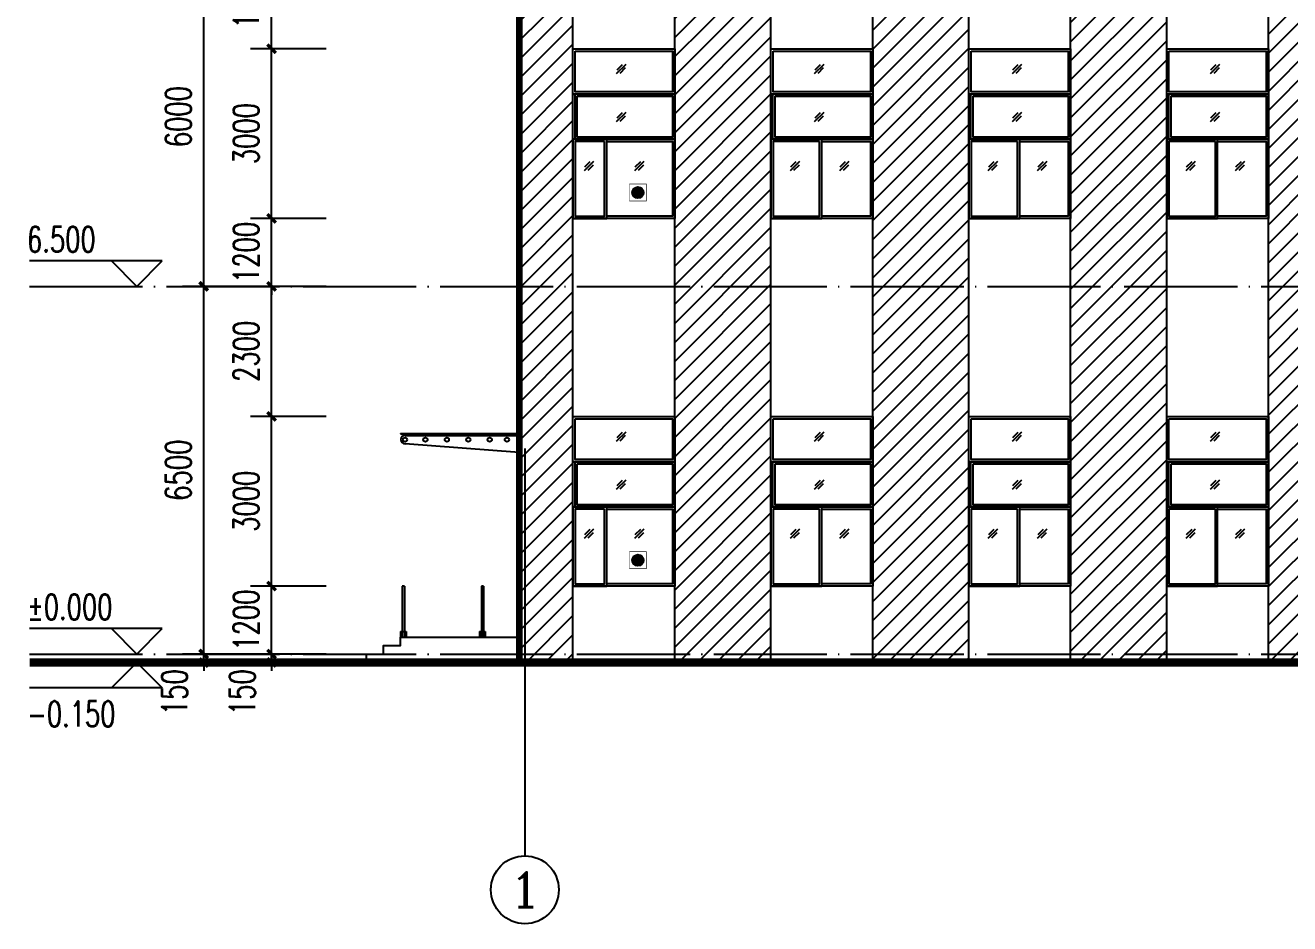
# Model space of a CAD drawing. Extents: x -4747 to 1060961, y -766984 to 396631.
# Drawn here: x 469787 to 492147, y -237198 to -221315 of the extents above; entities that cross this region are included whole.
import ezdxf
from ezdxf.enums import TextEntityAlignment as Align

# ---------------------------------------------------------------- set-up
doc = ezdxf.new("R2010")
doc.units = 0
doc.header["$LTSCALE"] = 1000
doc.header["$MEASUREMENT"] = 0
doc.linetypes.add('DOTE', pattern=[2.42, 2, -0.2, 0.02, -0.2])
doc.layers.get('0').update_dxf_attribs({"linetype": 'CONTINUOUS'})
doc.layers.get('DEFPOINTS').update_dxf_attribs({"linetype": 'CONTINUOUS'})
for name, color, linetype in [('AXIS', 3, 'CONTINUOUS'), ('AXIS_TEXT', 7, 'CONTINUOUS'), ('DIM_ELEV', 3, 'CONTINUOUS'), ('DIM_SYMB', 3, 'CONTINUOUS'), ('DOTE', 1, 'DOTE'), ('PUB_DIM', 3, 'CONTINUOUS'), ('PUB_TEXT', 7, 'CONTINUOUS'), ('剖面填充', 147, 'CONTINUOUS'), ('屋面', 4, 'CONTINUOUS'), ('栏杆', 56, 'CONTINUOUS'), ('窗户', 140, 'CONTINUOUS'), ('立面图', 41, 'CONTINUOUS'), ('立面轮廓线', 3, 'CONTINUOUS'), ('轻钢雨棚', 2, 'CONTINUOUS')]:
    doc.layers.add(name, color=color, linetype=linetype)
doc.styles.add('_TCH_AXIS', font='COMPLEX', dxfattribs={"bigfont": 'GBCBIG'})
doc.styles.add('_TCH_DIM', font='SIMPLEX', dxfattribs={"bigfont": 'GBCBIG'})
doc.styles.add('DIM_FONT', font='SIMPLEX', dxfattribs={"width": 0.7, "bigfont": 'GBCBIG'})
doc.dimstyles.new('DIMN150', dxfattribs={"dimscale": 1.5, "dimtxt": 300, "dimasz": 100, "dimexe": 250, "dimexo": 300, "dimgap": 150, "dimtad": 1, "dimdec": 0, "dimzin": 0, "dimtxsty": 'DIM_FONT', "dimblk": 'ARCHTICK', "dimcen": 0.09, "dimclrt": 7, "dimazin": 3, "dimtfac": 1, "dimtdec": 0, "dimtix": 1, "dimtmove": 0, "dimatfit": 3, "dimtolj": 1, "dimtzin": 0})
pattern_1 = [(45, (-488337.29, -302769.66), (-168.3798, 168.3798), [])]

# ---------------------------------------------------------------- blocks, each defined once
blk = doc.blocks.new('_ARCHTICK')
at = {"color": 0, "linetype": 'BYBLOCK', "const_width": 0.4}
blk.add_lwpolyline([(-0.5, -0.5), (0.5, 0.5)], dxfattribs=at)
blk = doc.blocks.new('*D167')
at = {"layer": 'DEFPOINTS', "color": 0}
for p in [(474142, -232430), (475559, -232430), (475559, -232580)]:
    blk.add_point(p, dxfattribs=at)
at = {"layer": 'PUB_DIM', "color": 0}
for p, q in [((474142, -232430), (474142, -232280)), ((475109, -232430), (473767, -232430)), ((474142, -232580), (474142, -232430)), ((475109, -232580), (473767, -232580)), ((474142, -232580), (474142, -232730))]:
    blk.add_line(p, q, dxfattribs=at)
at = {"layer": 'PUB_DIM', "color": 0, "xscale": 150, "yscale": 150, "zscale": 150}
for p, rotation in [((474142, -232430), 270), ((474142, -232580), 90)]:
    blk.add_blockref('_ARCHTICK', p, dxfattribs=dict(at, rotation=rotation))
at = {"layer": 'PUB_DIM', "color": 7, "insert": (473625, -233105), "char_height": 450, "attachment_point": 5, "rotation": 90, "style": 'DIM_FONT'}
blk.add_mtext('\\A1;150', dxfattribs=at)
blk = doc.blocks.new('*D168')
at = {"layer": 'DEFPOINTS', "color": 0}
for p in [(474142, -231230), (475559, -231230), (475559, -232430)]:
    blk.add_point(p, dxfattribs=at)
at = {"layer": 'PUB_DIM', "color": 0}
for p, q in [((474142, -231230), (474142, -231080)), ((475109, -231230), (473767, -231230)), ((474142, -232430), (474142, -231230)), ((475109, -232430), (473767, -232430)), ((474142, -232430), (474142, -232580))]:
    blk.add_line(p, q, dxfattribs=at)
at = {"layer": 'PUB_DIM', "color": 0, "xscale": 150, "yscale": 150, "zscale": 150}
for p, rotation in [((474142, -231230), 270), ((474142, -232430), 90)]:
    blk.add_blockref('_ARCHTICK', p, dxfattribs=dict(at, rotation=rotation))
at = {"layer": 'PUB_DIM', "color": 7, "insert": (473692, -231830), "char_height": 450, "attachment_point": 5, "rotation": 90, "style": 'DIM_FONT'}
blk.add_mtext('\\A1;1200', dxfattribs=at)
blk = doc.blocks.new('*D169')
at = {"layer": 'DEFPOINTS', "color": 0}
for p in [(474142, -228230), (475559, -228230), (475559, -231230)]:
    blk.add_point(p, dxfattribs=at)
at = {"layer": 'PUB_DIM', "color": 0}
for p, q in [((475109, -228230), (473767, -228230)), ((474142, -231230), (474142, -228230)), ((475109, -231230), (473767, -231230))]:
    blk.add_line(p, q, dxfattribs=at)
at = {"layer": 'PUB_DIM', "color": 0, "xscale": 150, "yscale": 150, "zscale": 150}
for p, rotation in [((474142, -228230), 90), ((474142, -231230), 270)]:
    blk.add_blockref('_ARCHTICK', p, dxfattribs=dict(at, rotation=rotation))
at = {"layer": 'PUB_DIM', "color": 7, "insert": (473692, -229730), "char_height": 450, "attachment_point": 5, "rotation": 90, "style": 'DIM_FONT'}
blk.add_mtext('\\A1;3000', dxfattribs=at)
blk = doc.blocks.new('*D170')
at = {"layer": 'DEFPOINTS', "color": 0}
for p in [(474142, -225930), (475559, -225930), (475559, -228230)]:
    blk.add_point(p, dxfattribs=at)
at = {"layer": 'PUB_DIM', "color": 0}
for p, q in [((475109, -225930), (473767, -225930)), ((474142, -228230), (474142, -225930)), ((475109, -228230), (473767, -228230))]:
    blk.add_line(p, q, dxfattribs=at)
at = {"layer": 'PUB_DIM', "color": 0, "xscale": 150, "yscale": 150, "zscale": 150}
for p, rotation in [((474142, -225930), 90), ((474142, -228230), 270)]:
    blk.add_blockref('_ARCHTICK', p, dxfattribs=dict(at, rotation=rotation))
at = {"layer": 'PUB_DIM', "color": 7, "insert": (473692, -227080), "char_height": 450, "attachment_point": 5, "rotation": 90, "style": 'DIM_FONT'}
blk.add_mtext('\\A1;2300', dxfattribs=at)
blk = doc.blocks.new('*D171')
at = {"layer": 'DEFPOINTS', "color": 0}
for p in [(474142, -224730), (475559, -224730), (475559, -225930)]:
    blk.add_point(p, dxfattribs=at)
at = {"layer": 'PUB_DIM', "color": 0}
for p, q in [((474142, -224730), (474142, -224580)), ((475109, -224730), (473767, -224730)), ((474142, -225930), (474142, -224730)), ((475109, -225930), (473767, -225930)), ((474142, -225930), (474142, -226080))]:
    blk.add_line(p, q, dxfattribs=at)
at = {"layer": 'PUB_DIM', "color": 0, "xscale": 150, "yscale": 150, "zscale": 150}
for p, rotation in [((474142, -224730), 270), ((474142, -225930), 90)]:
    blk.add_blockref('_ARCHTICK', p, dxfattribs=dict(at, rotation=rotation))
at = {"layer": 'PUB_DIM', "color": 7, "insert": (473692, -225330), "char_height": 450, "attachment_point": 5, "rotation": 90, "style": 'DIM_FONT'}
blk.add_mtext('\\A1;1200', dxfattribs=at)
blk = doc.blocks.new('*D172')
at = {"layer": 'DEFPOINTS', "color": 0}
for p in [(474142, -221730), (475559, -221730), (475559, -224730)]:
    blk.add_point(p, dxfattribs=at)
at = {"layer": 'PUB_DIM', "color": 0}
for p, q in [((475109, -221730), (473767, -221730)), ((474142, -224730), (474142, -221730)), ((475109, -224730), (473767, -224730))]:
    blk.add_line(p, q, dxfattribs=at)
at = {"layer": 'PUB_DIM', "color": 0, "xscale": 150, "yscale": 150, "zscale": 150}
for p, rotation in [((474142, -221730), 90), ((474142, -224730), 270)]:
    blk.add_blockref('_ARCHTICK', p, dxfattribs=dict(at, rotation=rotation))
at = {"layer": 'PUB_DIM', "color": 7, "insert": (473692, -223230), "char_height": 450, "attachment_point": 5, "rotation": 90, "style": 'DIM_FONT'}
blk.add_mtext('\\A1;3000', dxfattribs=at)
blk = doc.blocks.new('*D173')
at = {"layer": 'DEFPOINTS', "color": 0}
for p in [(474142, -219930), (475559, -219930), (475559, -221730)]:
    blk.add_point(p, dxfattribs=at)
at = {"layer": 'PUB_DIM', "color": 0}
for p, q in [((475109, -219930), (473767, -219930)), ((474142, -221730), (474142, -219930)), ((475109, -221730), (473767, -221730))]:
    blk.add_line(p, q, dxfattribs=at)
at = {"layer": 'PUB_DIM', "color": 0, "xscale": 150, "yscale": 150, "zscale": 150}
for p, rotation in [((474142, -219930), 90), ((474142, -221730), 270)]:
    blk.add_blockref('_ARCHTICK', p, dxfattribs=dict(at, rotation=rotation))
at = {"layer": 'PUB_DIM', "color": 7, "insert": (473692, -220830), "char_height": 450, "attachment_point": 5, "rotation": 90, "style": 'DIM_FONT'}
blk.add_mtext('\\A1;1800', dxfattribs=at)
blk = doc.blocks.new('*D180')
at = {"layer": 'DEFPOINTS', "color": 0}
for p in [(472942, -232430), (475559, -232430), (475559, -232580)]:
    blk.add_point(p, dxfattribs=at)
at = {"layer": 'PUB_DIM', "color": 0}
for p, q in [((472942, -232430), (472942, -232280)), ((475109, -232430), (472567, -232430)), ((472942, -232580), (472942, -232430)), ((475109, -232580), (472567, -232580)), ((472942, -232580), (472942, -232730))]:
    blk.add_line(p, q, dxfattribs=at)
at = {"layer": 'PUB_DIM', "color": 0, "xscale": 150, "yscale": 150, "zscale": 150}
for p, rotation in [((472942, -232430), 270), ((472942, -232580), 90)]:
    blk.add_blockref('_ARCHTICK', p, dxfattribs=dict(at, rotation=rotation))
at = {"layer": 'PUB_DIM', "color": 7, "insert": (472425, -233105), "char_height": 450, "attachment_point": 5, "rotation": 90, "style": 'DIM_FONT'}
blk.add_mtext('\\A1;150', dxfattribs=at)
blk = doc.blocks.new('*D181')
at = {"layer": 'DEFPOINTS', "color": 0}
for p in [(472942, -225930), (475559, -225930), (475559, -232430)]:
    blk.add_point(p, dxfattribs=at)
at = {"layer": 'PUB_DIM', "color": 0}
for p, q in [((475109, -225930), (472567, -225930)), ((472942, -232430), (472942, -225930)), ((475109, -232430), (472567, -232430))]:
    blk.add_line(p, q, dxfattribs=at)
at = {"layer": 'PUB_DIM', "color": 0, "xscale": 150, "yscale": 150, "zscale": 150}
for p, rotation in [((472942, -225930), 90), ((472942, -232430), 270)]:
    blk.add_blockref('_ARCHTICK', p, dxfattribs=dict(at, rotation=rotation))
at = {"layer": 'PUB_DIM', "color": 7, "insert": (472492, -229180), "char_height": 450, "attachment_point": 5, "rotation": 90, "style": 'DIM_FONT'}
blk.add_mtext('\\A1;6500', dxfattribs=at)
blk = doc.blocks.new('*D182')
at = {"layer": 'DEFPOINTS', "color": 0}
for p in [(472942, -219930), (475559, -219930), (475559, -225930)]:
    blk.add_point(p, dxfattribs=at)
at = {"layer": 'PUB_DIM', "color": 0}
for p, q in [((475109, -219930), (472567, -219930)), ((472942, -225930), (472942, -219930)), ((475109, -225930), (472567, -225930))]:
    blk.add_line(p, q, dxfattribs=at)
at = {"layer": 'PUB_DIM', "color": 0, "xscale": 150, "yscale": 150, "zscale": 150}
for p, rotation in [((472942, -219930), 90), ((472942, -225930), 270)]:
    blk.add_blockref('_ARCHTICK', p, dxfattribs=dict(at, rotation=rotation))
at = {"layer": 'PUB_DIM', "color": 7, "insert": (472492, -222930), "char_height": 450, "attachment_point": 5, "rotation": 90, "style": 'DIM_FONT'}
blk.add_mtext('\\A1;6000', dxfattribs=at)

msp = doc.modelspace()

# ---------------------------------------------------------------- hatches: boundary and pattern name
h = msp.add_hatch(color=1)
edge = h.paths.add_edge_path()
edge.add_arc((480620.8, -224271.9), 100, 0, 360)
h = msp.add_hatch(color=1)
edge = h.paths.add_edge_path()
edge.add_arc((480620.8, -230771.9), 100, 0, 360)
at = {"layer": '剖面填充'}
h = msp.add_hatch(dxfattribs=at)
h.set_pattern_fill('ANSI31', color=256, scale=150, style=0)
h.set_pattern_definition(pattern_1)
h.paths.add_polyline_path([(479471.6, -213929.8), (478521.6, -213929.8), (478521.6, -232579.8), (479471.6, -232579.8)])
h.paths.add_polyline_path([(481271.6, -232579.8), (482971.6, -232579.8), (482971.6, -213929.8), (481521.6, -213929.8), (481521.6, -215129.8), (481271.6, -215129.8)])
h.paths.add_polyline_path([(485721.6, -213929.8), (485721.6, -211829.8), (478521.6, -211829.8), (478521.6, -213929.8), (480021.6, -213929.8), (480021.6, -213029.8), (480921.6, -213029.8), (481521.6, -213029.8), (481521.6, -213929.8)])
h.paths.add_polyline_path([(481821.6, -212529.8), (479721.6, -212529.8), (479721.6, -212429.8), (481821.6, -212429.8)], flags=16)
h = msp.add_hatch(dxfattribs=at)
h.set_pattern_fill('ANSI31', color=256, scale=150, style=0)
h.set_pattern_definition(pattern_1)
h.paths.add_polyline_path([(486471.6, -213929.8), (484771.6, -213929.8), (484771.6, -232579.8), (486471.6, -232579.8)])
h.paths.add_polyline_path([(489971.6, -213929.8), (488271.6, -213929.8), (488271.6, -232579.8), (489971.6, -232579.8)])
h.paths.add_polyline_path([(493471.6, -213929.8), (491771.6, -213929.8), (491771.6, -232579.8), (492821.6, -232579.8), (493171.6, -232429.8), (493560.9, -232429.8), (493560.9, -226049.8), (492721.6, -226049.8), (492721.6, -226629.8), (492521.6, -226629.8), (492521.6, -225929.8), (492521.6, -224929.8), (492521.6, -220629.8), (492521.6, -219929.8), (492521.6, -219329.8), (492621.6, -219329.8), (492621.6, -219929.8), (492721.6, -219929.8), (493471.6, -219929.8)])
h.paths.add_polyline_path([(496971.6, -213929.8), (495271.6, -213929.8), (495271.6, -219929.8), (496971.6, -219929.8)])
h.paths.add_polyline_path([(504221.6, -216329.8), (499721.6, -216329.8), (499721.6, -213929.8), (498771.6, -213929.8), (498771.6, -219929.8), (499525.3, -219929.8), (499625.3, -219929.8), (499625.3, -219329.8), (499725.3, -219329.8), (499725.3, -219929.8), (499725.3, -220629.8), (499725.3, -224929.8), (499725.3, -225929.8), (499725.3, -226629.8), (499525.3, -226629.8), (499525.3, -226049.8), (498860.9, -226049.8), (498860.9, -232429.8), (500471.6, -232429.8), (500471.6, -230129.8), (503271.6, -230129.8), (503271.6, -232429.8), (503621.6, -232579.8), (504221.6, -232579.8), (504221.6, -229279.8), (499525.3, -229279.8), (499525.3, -229179.8), (504221.6, -229179.8), (504221.6, -228229.8)])

# ---------------------------------------------------------------- linework, layer by layer
at = {"color": 1, "const_width": 10, "elevation": 0}
for points in [[(480470.8, -224421.9), (480770.8, -224421.9), (480770.8, -224121.9), (480470.8, -224121.9)], [(480470.8, -230921.9), (480770.8, -230921.9), (480770.8, -230621.9), (480470.8, -230621.9)]]:
    msp.add_lwpolyline(points, close=True, dxfattribs=at)
at = {"color": 1}
for centre in [(480620.8, -224271.9), (480620.8, -230771.9)]:
    msp.add_circle(centre, 100, dxfattribs=at)
at = {"layer": 'AXIS'}
msp.add_line((478621.6, -228797.8), (478621.6, -235997.8), dxfattribs=at)
msp.add_circle((478621.6, -236597.8), 600, dxfattribs=at)
at = {"layer": 'DIM_ELEV'}
for p, q in [((472209, -225479.8), (469861.5, -225479.8)), ((471759, -225929.8), (471309, -225479.8)), ((471759, -225929.8), (472209, -225479.8)), ((472209, -231979.8), (469861.5, -231979.8)), ((471759, -232429.8), (471309, -231979.8)), ((471759, -232429.8), (472209, -231979.8)), ((471759, -232579.8), (471309, -233029.8)), ((471759, -232579.8), (472209, -233029.8)), ((472209, -233029.8), (469861.5, -233029.8))]:
    msp.add_line(p, q, dxfattribs=at)
at = {"layer": 'DIM_SYMB'}
for points in [[(479605.5, -224033.3, 0, 0, 0), (479792.5, -224033.3, 40, 0, 0), (479942.5, -224033.3, 0, 0, 0)], [(480813.6, -224033.3, 0, 0, 0), (480626.6, -224033.3, 40, 0, 0), (480476.6, -224033.3, 0, 0, 0)], [(483246.2, -224033.3, 0, 0, 0), (483433.2, -224033.3, 40, 0, 0), (483583.2, -224033.3, 0, 0, 0)], [(484436.2, -224033.3, 0, 0, 0), (484249.2, -224033.3, 40, 0, 0), (484099.2, -224033.3, 0, 0, 0)], [(486746.2, -224033.3, 0, 0, 0), (486933.2, -224033.3, 40, 0, 0), (487083.2, -224033.3, 0, 0, 0)], [(487936.2, -224033.3, 0, 0, 0), (487749.2, -224033.3, 40, 0, 0), (487599.2, -224033.3, 0, 0, 0)], [(490246.2, -224033.3, 0, 0, 0), (490433.2, -224033.3, 40, 0, 0), (490583.2, -224033.3, 0, 0, 0)], [(491436.2, -224033.3, 0, 0, 0), (491249.2, -224033.3, 40, 0, 0), (491099.2, -224033.3, 0, 0, 0)], [(479605.5, -230533.3, 0, 0, 0), (479792.5, -230533.3, 40, 0, 0), (479942.5, -230533.3, 0, 0, 0)], [(480813.6, -230533.3, 0, 0, 0), (480626.6, -230533.3, 40, 0, 0), (480476.6, -230533.3, 0, 0, 0)], [(483246.2, -230533.3, 0, 0, 0), (483433.2, -230533.3, 40, 0, 0), (483583.2, -230533.3, 0, 0, 0)], [(484436.2, -230533.3, 0, 0, 0), (484249.2, -230533.3, 40, 0, 0), (484099.2, -230533.3, 0, 0, 0)], [(486746.2, -230533.3, 0, 0, 0), (486933.2, -230533.3, 40, 0, 0), (487083.2, -230533.3, 0, 0, 0)], [(487936.2, -230533.3, 0, 0, 0), (487749.2, -230533.3, 40, 0, 0), (487599.2, -230533.3, 0, 0, 0)], [(490246.2, -230533.3, 0, 0, 0), (490433.2, -230533.3, 40, 0, 0), (490583.2, -230533.3, 0, 0, 0)], [(491436.2, -230533.3, 0, 0, 0), (491249.2, -230533.3, 40, 0, 0), (491099.2, -230533.3, 0, 0, 0)]]:
    msp.add_lwpolyline(points, format="xyseb", dxfattribs=at)
at = {"layer": 'DOTE'}
for points in [[(469861.5, -225929.8), (586356.5, -225929.8)], [(469861.5, -232429.8), (586356.5, -232429.8)]]:
    msp.add_lwpolyline(points, dxfattribs=at)
at = {"layer": '屋面', "const_width": 150}
msp.add_lwpolyline([(469861.5, -232579.8), (586356.5, -232579.8)], dxfattribs=at)
at = {"layer": '栏杆'}
for points in [[(476451.6, -231229.8), (476451.6, -232129.8)], [(476491.6, -231229.8), (476451.6, -231229.8)], [(476491.6, -231229.8), (476491.6, -232129.8)], [(477851.6, -231229.8), (477851.6, -232129.8)], [(477891.6, -231229.8), (477851.6, -231229.8)], [(477891.6, -231229.8), (477891.6, -232129.8)], [(476421.6, -232029.8), (476521.6, -232029.8)], [(476421.6, -232029.8), (476421.6, -232129.8)], [(476521.6, -232029.8), (476521.6, -232129.8)], [(477821.6, -232029.8), (477921.6, -232029.8)], [(477821.6, -232029.8), (477821.6, -232129.8)], [(477921.6, -232029.8), (477921.6, -232129.8)]]:
    msp.add_lwpolyline(points, dxfattribs=at)
at = {"layer": '窗户'}
for points in [[(479471.6, -221729.8), (481271.6, -221729.8), (481271.6, -224729.8), (479471.6, -224729.8)], [(479471.6, -221729.8), (481271.6, -221729.8), (481271.6, -222529.8), (479471.6, -222529.8)], [(479511.6, -221769.8), (481231.6, -221769.8), (481231.6, -222489.8), (479511.6, -222489.8)], [(482971.6, -221729.8), (484771.6, -221729.8), (484771.6, -224729.8), (482971.6, -224729.8)], [(482971.6, -221729.8), (484771.6, -221729.8), (484771.6, -222529.8), (482971.6, -222529.8)], [(483011.6, -221769.8), (484731.6, -221769.8), (484731.6, -222489.8), (483011.6, -222489.8)], [(486471.6, -221729.8), (488271.6, -221729.8), (488271.6, -224729.8), (486471.6, -224729.8)], [(486471.6, -221729.8), (488271.6, -221729.8), (488271.6, -222529.8), (486471.6, -222529.8)], [(486511.6, -221769.8), (488231.6, -221769.8), (488231.6, -222489.8), (486511.6, -222489.8)], [(489971.6, -221729.8), (491771.6, -221729.8), (491771.6, -224729.8), (489971.6, -224729.8)], [(489971.6, -221729.8), (491771.6, -221729.8), (491771.6, -222529.8), (489971.6, -222529.8)], [(490011.6, -221769.8), (491731.6, -221769.8), (491731.6, -222489.8), (490011.6, -222489.8)], [(479507.9, -222529.8), (481271.6, -222529.8), (481271.6, -223329.8), (479507.9, -223329.8)], [(479547.9, -222569.8), (481231.6, -222569.8), (481231.6, -223289.8), (479547.9, -223289.8)], [(483007.9, -222529.8), (484771.6, -222529.8), (484771.6, -223329.8), (483007.9, -223329.8)], [(483047.9, -222569.8), (484731.6, -222569.8), (484731.6, -223289.8), (483047.9, -223289.8)], [(486507.9, -222529.8), (488271.6, -222529.8), (488271.6, -223329.8), (486507.9, -223329.8)], [(486547.9, -222569.8), (488231.6, -222569.8), (488231.6, -223289.8), (486547.9, -223289.8)], [(490007.9, -222529.8), (491771.6, -222529.8), (491771.6, -223329.8), (490007.9, -223329.8)], [(490047.9, -222569.8), (491731.6, -222569.8), (491731.6, -223289.8), (490047.9, -223289.8)], [(480071.6, -223329.8), (479471.6, -223329.8), (479471.6, -224729.8), (480071.6, -224729.8)], [(480031.6, -223369.8), (479511.6, -223369.8), (479511.6, -224689.8), (480031.6, -224689.8)], [(480071.6, -223329.8), (481271.6, -223329.8), (481271.6, -224729.8), (480071.6, -224729.8)], [(483871.6, -223329.8), (482971.6, -223329.8), (482971.6, -224729.8), (483871.6, -224729.8)], [(483831.6, -223369.8), (483011.6, -223369.8), (483011.6, -224689.8), (483831.6, -224689.8)], [(483871.6, -223329.8), (484771.6, -223329.8), (484771.6, -224729.8), (483871.6, -224729.8)], [(487371.6, -223329.8), (486471.6, -223329.8), (486471.6, -224729.8), (487371.6, -224729.8)], [(487331.6, -223369.8), (486511.6, -223369.8), (486511.6, -224689.8), (487331.6, -224689.8)], [(487371.6, -223329.8), (488271.6, -223329.8), (488271.6, -224729.8), (487371.6, -224729.8)], [(490871.6, -223329.8), (489971.6, -223329.8), (489971.6, -224729.8), (490871.6, -224729.8)], [(490831.6, -223369.8), (490011.6, -223369.8), (490011.6, -224689.8), (490831.6, -224689.8)], [(490871.6, -223329.8), (491771.6, -223329.8), (491771.6, -224729.8), (490871.6, -224729.8)], [(479471.6, -228229.8), (481271.6, -228229.8), (481271.6, -231229.8), (479471.6, -231229.8)], [(479471.6, -228229.8), (481271.6, -228229.8), (481271.6, -229029.8), (479471.6, -229029.8)], [(479511.6, -228269.8), (481231.6, -228269.8), (481231.6, -228989.8), (479511.6, -228989.8)], [(482971.6, -228229.8), (484771.6, -228229.8), (484771.6, -231229.8), (482971.6, -231229.8)], [(482971.6, -228229.8), (484771.6, -228229.8), (484771.6, -229029.8), (482971.6, -229029.8)], [(483011.6, -228269.8), (484731.6, -228269.8), (484731.6, -228989.8), (483011.6, -228989.8)], [(486471.6, -228229.8), (488271.6, -228229.8), (488271.6, -231229.8), (486471.6, -231229.8)], [(486471.6, -228229.8), (488271.6, -228229.8), (488271.6, -229029.8), (486471.6, -229029.8)], [(486511.6, -228269.8), (488231.6, -228269.8), (488231.6, -228989.8), (486511.6, -228989.8)], [(489971.6, -228229.8), (491771.6, -228229.8), (491771.6, -231229.8), (489971.6, -231229.8)], [(489971.6, -228229.8), (491771.6, -228229.8), (491771.6, -229029.8), (489971.6, -229029.8)], [(490011.6, -228269.8), (491731.6, -228269.8), (491731.6, -228989.8), (490011.6, -228989.8)], [(479507.9, -229029.8), (481271.6, -229029.8), (481271.6, -229829.8), (479507.9, -229829.8)], [(479547.9, -229069.8), (481231.6, -229069.8), (481231.6, -229789.8), (479547.9, -229789.8)], [(483007.9, -229029.8), (484771.6, -229029.8), (484771.6, -229829.8), (483007.9, -229829.8)], [(483047.9, -229069.8), (484731.6, -229069.8), (484731.6, -229789.8), (483047.9, -229789.8)], [(486507.9, -229029.8), (488271.6, -229029.8), (488271.6, -229829.8), (486507.9, -229829.8)], [(486547.9, -229069.8), (488231.6, -229069.8), (488231.6, -229789.8), (486547.9, -229789.8)], [(490007.9, -229029.8), (491771.6, -229029.8), (491771.6, -229829.8), (490007.9, -229829.8)], [(490047.9, -229069.8), (491731.6, -229069.8), (491731.6, -229789.8), (490047.9, -229789.8)], [(480071.6, -229829.8), (479471.6, -229829.8), (479471.6, -231229.8), (480071.6, -231229.8)], [(480071.6, -229829.8), (481271.6, -229829.8), (481271.6, -231229.8), (480071.6, -231229.8)], [(483871.6, -229829.8), (482971.6, -229829.8), (482971.6, -231229.8), (483871.6, -231229.8)], [(483871.6, -229829.8), (484771.6, -229829.8), (484771.6, -231229.8), (483871.6, -231229.8)], [(487371.6, -229829.8), (486471.6, -229829.8), (486471.6, -231229.8), (487371.6, -231229.8)], [(487371.6, -229829.8), (488271.6, -229829.8), (488271.6, -231229.8), (487371.6, -231229.8)], [(490871.6, -229829.8), (489971.6, -229829.8), (489971.6, -231229.8), (490871.6, -231229.8)], [(490871.6, -229829.8), (491771.6, -229829.8), (491771.6, -231229.8), (490871.6, -231229.8)], [(480031.6, -229869.8), (479511.6, -229869.8), (479511.6, -231189.8), (480031.6, -231189.8)], [(483831.6, -229869.8), (483011.6, -229869.8), (483011.6, -231189.8), (483831.6, -231189.8)], [(487331.6, -229869.8), (486511.6, -229869.8), (486511.6, -231189.8), (487331.6, -231189.8)], [(490831.6, -229869.8), (490011.6, -229869.8), (490011.6, -231189.8), (490831.6, -231189.8)]]:
    msp.add_lwpolyline(points, close=True, dxfattribs=at)
for points in [[(480405.2, -222005.1), (480238.5, -222171.8)], [(480341.1, -222012.6), (480246.1, -222107.7)], [(483905.2, -222005.1), (483738.5, -222171.8)], [(483841.1, -222012.6), (483746.1, -222107.7)], [(487405.2, -222005.1), (487238.5, -222171.8)], [(487341.1, -222012.6), (487246.1, -222107.7)], [(490905.2, -222005.1), (490738.5, -222171.8)], [(490841.1, -222012.6), (490746.1, -222107.7)], [(480397.7, -222069.2), (480302.6, -222164.2)], [(483897.7, -222069.2), (483802.6, -222164.2)], [(487397.7, -222069.2), (487302.6, -222164.2)], [(490897.7, -222069.2), (490802.6, -222164.2)], [(479471.6, -222529.8), (481271.6, -222529.8)], [(482971.6, -222529.8), (484771.6, -222529.8)], [(486471.6, -222529.8), (488271.6, -222529.8)], [(489971.6, -222529.8), (491771.6, -222529.8)], [(480405.2, -222854.4), (480238.5, -223021.1)], [(480341.1, -222861.9), (480246.1, -222957)], [(480397.7, -222918.5), (480302.6, -223013.5)], [(483905.2, -222854.4), (483738.5, -223021.1)], [(483841.1, -222861.9), (483746.1, -222957)], [(483897.7, -222918.5), (483802.6, -223013.5)], [(487405.2, -222854.4), (487238.5, -223021.1)], [(487341.1, -222861.9), (487246.1, -222957)], [(487397.7, -222918.5), (487302.6, -223013.5)], [(490905.2, -222854.4), (490738.5, -223021.1)], [(490841.1, -222861.9), (490746.1, -222957)], [(490897.7, -222918.5), (490802.6, -223013.5)], [(479471.6, -223329.8), (481271.6, -223329.8)], [(480071.6, -223369.8), (481231.6, -223369.8), (481231.6, -224689.8), (480071.6, -224689.8)], [(482971.6, -223329.8), (484771.6, -223329.8)], [(483871.6, -223369.8), (484731.6, -223369.8), (484731.6, -224689.8), (483871.6, -224689.8)], [(486471.6, -223329.8), (488271.6, -223329.8)], [(487371.6, -223369.8), (488231.6, -223369.8), (488231.6, -224689.8), (487371.6, -224689.8)], [(489971.6, -223329.8), (491771.6, -223329.8)], [(490871.6, -223369.8), (491731.6, -223369.8), (491731.6, -224689.8), (490871.6, -224689.8)], [(479836.4, -223723.1), (479669.7, -223889.9)], [(479772.3, -223730.7), (479677.2, -223825.7)], [(479828.8, -223787.3), (479733.8, -223882.3)], [(480727.2, -223723.1), (480560.5, -223889.9)], [(480663.1, -223730.7), (480568, -223825.7)], [(480719.6, -223787.3), (480624.6, -223882.3)], [(483477.1, -223723.1), (483310.4, -223889.9)], [(483413, -223730.7), (483317.9, -223825.7)], [(483469.5, -223787.3), (483374.5, -223882.3)], [(484349.7, -223723.1), (484183, -223889.9)], [(484285.6, -223730.7), (484190.6, -223825.7)], [(484342.2, -223787.3), (484247.1, -223882.3)], [(486977.1, -223723.1), (486810.4, -223889.9)], [(486913, -223730.7), (486817.9, -223825.7)], [(486969.5, -223787.3), (486874.5, -223882.3)], [(487849.7, -223723.1), (487683, -223889.9)], [(487785.6, -223730.7), (487690.6, -223825.7)], [(487842.2, -223787.3), (487747.1, -223882.3)], [(490477.1, -223723.1), (490310.4, -223889.9)], [(490413, -223730.7), (490317.9, -223825.7)], [(490469.5, -223787.3), (490374.5, -223882.3)], [(491349.7, -223723.1), (491183, -223889.9)], [(491285.6, -223730.7), (491190.6, -223825.7)], [(491342.2, -223787.3), (491247.1, -223882.3)], [(480405.2, -228505.1), (480238.5, -228671.8)], [(480341.1, -228512.6), (480246.1, -228607.7)], [(483905.2, -228505.1), (483738.5, -228671.8)], [(483841.1, -228512.6), (483746.1, -228607.7)], [(487405.2, -228505.1), (487238.5, -228671.8)], [(487341.1, -228512.6), (487246.1, -228607.7)], [(490905.2, -228505.1), (490738.5, -228671.8)], [(490841.1, -228512.6), (490746.1, -228607.7)], [(480397.7, -228569.2), (480302.6, -228664.2)], [(483897.7, -228569.2), (483802.6, -228664.2)], [(487397.7, -228569.2), (487302.6, -228664.2)], [(490897.7, -228569.2), (490802.6, -228664.2)], [(479471.6, -229029.8), (481271.6, -229029.8)], [(482971.6, -229029.8), (484771.6, -229029.8)], [(486471.6, -229029.8), (488271.6, -229029.8)], [(489971.6, -229029.8), (491771.6, -229029.8)], [(480405.2, -229354.4), (480238.5, -229521.1)], [(480341.1, -229361.9), (480246.1, -229457)], [(483905.2, -229354.4), (483738.5, -229521.1)], [(483841.1, -229361.9), (483746.1, -229457)], [(487405.2, -229354.4), (487238.5, -229521.1)], [(487341.1, -229361.9), (487246.1, -229457)], [(490905.2, -229354.4), (490738.5, -229521.1)], [(490841.1, -229361.9), (490746.1, -229457)], [(480397.7, -229418.5), (480302.6, -229513.5)], [(483897.7, -229418.5), (483802.6, -229513.5)], [(487397.7, -229418.5), (487302.6, -229513.5)], [(490897.7, -229418.5), (490802.6, -229513.5)], [(479471.6, -229829.8), (481271.6, -229829.8)], [(482971.6, -229829.8), (484771.6, -229829.8)], [(486471.6, -229829.8), (488271.6, -229829.8)], [(489971.6, -229829.8), (491771.6, -229829.8)], [(480071.6, -229869.8), (481231.6, -229869.8), (481231.6, -231189.8), (480071.6, -231189.8)], [(483871.6, -229869.8), (484731.6, -229869.8), (484731.6, -231189.8), (483871.6, -231189.8)], [(487371.6, -229869.8), (488231.6, -229869.8), (488231.6, -231189.8), (487371.6, -231189.8)], [(490871.6, -229869.8), (491731.6, -229869.8), (491731.6, -231189.8), (490871.6, -231189.8)], [(479836.4, -230223.1), (479669.7, -230389.9)], [(479772.3, -230230.7), (479677.2, -230325.7)], [(479828.8, -230287.3), (479733.8, -230382.3)], [(480727.2, -230223.1), (480560.5, -230389.9)], [(480663.1, -230230.7), (480568, -230325.7)], [(480719.6, -230287.3), (480624.6, -230382.3)], [(483477.1, -230223.1), (483310.4, -230389.9)], [(483413, -230230.7), (483317.9, -230325.7)], [(483469.5, -230287.3), (483374.5, -230382.3)], [(484349.7, -230223.1), (484183, -230389.9)], [(484285.6, -230230.7), (484190.6, -230325.7)], [(484342.2, -230287.3), (484247.1, -230382.3)], [(486977.1, -230223.1), (486810.4, -230389.9)], [(486913, -230230.7), (486817.9, -230325.7)], [(486969.5, -230287.3), (486874.5, -230382.3)], [(487849.7, -230223.1), (487683, -230389.9)], [(487785.6, -230230.7), (487690.6, -230325.7)], [(487842.2, -230287.3), (487747.1, -230382.3)], [(490477.1, -230223.1), (490310.4, -230389.9)], [(490413, -230230.7), (490317.9, -230325.7)], [(490469.5, -230287.3), (490374.5, -230382.3)], [(491349.7, -230223.1), (491183, -230389.9)], [(491285.6, -230230.7), (491190.6, -230325.7)], [(491342.2, -230287.3), (491247.1, -230382.3)]]:
    msp.add_lwpolyline(points, dxfattribs=at)
at = {"layer": '立面图'}
for points in [[(479471.6, -232579.8), (479471.6, -213929.8)], [(481271.6, -232579.8), (481271.6, -213929.8)], [(482971.6, -232579.8), (482971.6, -213929.8)], [(484771.6, -232579.8), (484771.6, -213929.8)], [(486471.6, -232579.8), (486471.6, -213929.8)], [(486471.6, -232579.8), (486471.6, -213929.8)], [(488271.6, -232579.8), (488271.6, -213929.8)], [(489971.6, -232579.8), (489971.6, -213929.8)], [(489971.6, -232579.8), (489971.6, -213929.8)], [(491771.6, -232579.8), (491771.6, -213929.8)], [(475821.6, -232579.8), (475821.6, -232429.8), (476121.6, -232429.8), (476121.6, -232279.8), (476421.6, -232279.8), (476421.6, -232129.8)], [(476421.6, -232129.8), (477921.6, -232129.8)], [(477921.6, -232129.8), (478521.6, -232129.8)]]:
    msp.add_lwpolyline(points, dxfattribs=at)
at = {"layer": '立面轮廓线', "const_width": 120}
msp.add_lwpolyline([(478521.6, -232579.8), (478521.6, -213929.8), (499721.6, -213929.8), (499721.6, -216329.8), (513721.6, -216329.8), (513721.6, -218429.8), (555821.6, -218429.8), (555821.6, -211829.8), (563021.6, -211829.8), (563021.6, -218429.8), (577021.6, -218429.8), (577021.6, -232579.8)], dxfattribs=at)
at = {"layer": '立面轮廓线'}
msp.add_lwpolyline([(478521.6, -232579.8), (478521.6, -213929.8)], dxfattribs=at)
at = {"layer": '轻钢雨棚'}
msp.add_line((476421.6, -228529.8), (476421.6, -228539.8), dxfattribs=at)
for points in [[(476421.6, -228529.8), (478521.6, -228529.8)], [(476421.6, -228539.8), (478521.6, -228539.8)], [(476502.1, -228564.8), (478521.6, -228564.8)], [(478521.6, -228864.8), (476502.1, -228714.8)]]:
    msp.add_lwpolyline(points, dxfattribs=at)
for centre in [(476502.1, -228639.8), (476862.5, -228639.8), (477241.5, -228639.8), (477620.6, -228639.8), (477999.6, -228639.8), (478303.7, -228639.8)]:
    msp.add_circle(centre, 37.5, dxfattribs=at)
msp.add_arc((476502.1, -228639.8), 75, 90, 270, dxfattribs=at)

# ---------------------------------------------------------------- texts
at = {"layer": 'AXIS_TEXT', "style": '_TCH_AXIS', "width": 2.211009}
msp.add_text('1', height=612, dxfattribs=at).set_placement((478333.9, -236903.8), (478909.3, -236903.8), align=Align.FIT)
at = {"layer": 'PUB_TEXT', "style": '_TCH_DIM', "width": 0.705882}
for s, p in [('6.500', (469816.5, -225322.3)), ('%%P0.000', (469816.5, -231822.3)), ('-0.150', (469816.5, -233712.3))]:
    msp.add_text(s, height=446.25, dxfattribs=at).set_placement(p)

# ---------------------------------------------------------------- dimensions: what is measured, and where the dimension line sits
at = {"layer": 'PUB_DIM'}
for p1, p2, distance, picture, middle in [((475558.6, -225929.8), (475558.6, -219929.8), 2616.4, '*D182', (472492.2, -222929.8)), ((475558.6, -221729.8), (475558.6, -219929.8), 1416.4, '*D173', (473692.2, -220829.8)), ((475558.6, -224729.8), (475558.6, -221729.8), 1416.4, '*D172', (473692.2, -223229.8)), ((475558.6, -225929.8), (475558.6, -224729.8), 1416.4, '*D171', (473692.2, -225329.8)), ((475558.6, -232429.8), (475558.6, -225929.8), 2616.4, '*D181', (472492.2, -229179.8)), ((475558.6, -228229.8), (475558.6, -225929.8), 1416.4, '*D170', (473692.2, -227079.8)), ((475558.6, -231229.8), (475558.6, -228229.8), 1416.4, '*D169', (473692.2, -229729.8)), ((475558.6, -232429.8), (475558.6, -231229.8), 1416.4, '*D168', (473692.2, -231829.8))]:
    dim = msp.add_aligned_dim(p1=p1, p2=p2, distance=distance, dimstyle='DIMN150', dxfattribs=at)
    dim.commit()
    dim.dimension.update_dxf_attribs({"geometry": picture, "text_midpoint": middle})
for base, picture, middle in [((472942.2, -232429.8), '*D180', (472424.7, -233104.8)), ((474142.2, -232429.8), '*D167', (473624.7, -233104.8))]:
    dim = msp.add_linear_dim(base=base, p1=(475558.6, -232579.8), p2=(475558.6, -232429.8), angle=90, dimstyle='DIMN150', dxfattribs=at)
    dim.commit()
    dim.dimension.update_dxf_attribs({"geometry": picture, "text_midpoint": middle, "dimtype": 129})

doc.saveas('drawing.dxf')
